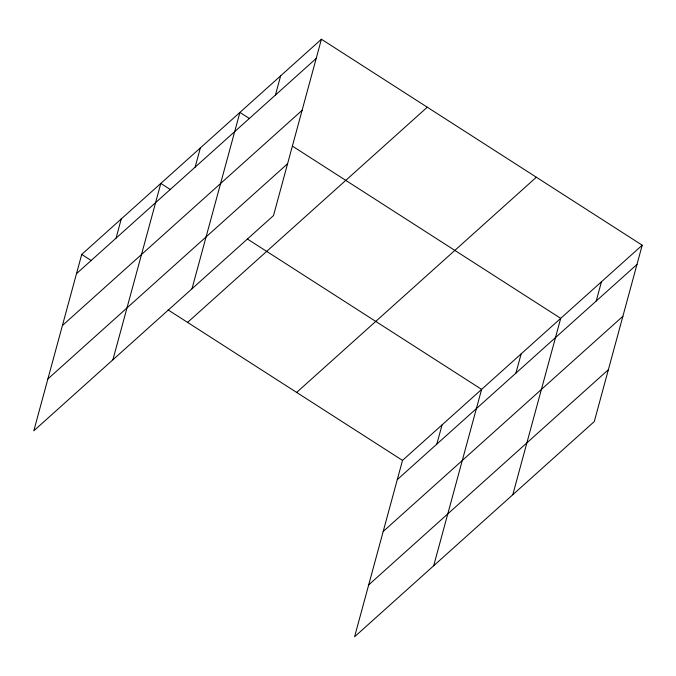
<?xml version="1.0" encoding="UTF-8"?>
<svg xmlns="http://www.w3.org/2000/svg" width="676" height="676" viewBox="0 0 676 676"><rect width="100%" height="100%" fill="white"/><g stroke="black" fill="none" stroke-linecap="round" stroke-linejoin="round"><path stroke-width="1.01" d="M321.413 39.233L81.72 254.43L33.8 430.806L273.493 215.61L321.413 39.233L642.2 245.194L594.28 421.57L354.587 636.767L402.507 460.39L642.2 245.194M116.044 238.155L121.266 218.923M112.9 359.784L160.82 183.416L170.521 189.643M195.144 167.141L200.366 147.909M191.992 288.77L239.912 112.402L249.621 118.63M275.436 95.054L280.658 75.813M436.831 444.115L442.062 424.883M433.688 565.753L481.608 389.376L247.272 238.924M515.932 373.101L521.154 353.869M512.788 494.739L560.708 318.362L292.843 146.388M596.224 301.014L601.454 281.782M76.498 273.662L316.182 58.466M62.403 325.519L302.096 110.323M47.886 378.949L287.579 163.753M187.582 322.401L427.274 107.205M296.646 392.426L536.338 177.23M397.285 479.63L636.978 264.434M383.199 531.48L622.883 316.284M368.682 584.909L608.366 369.713M81.72 254.43L91.421 260.657M168.172 309.938L402.507 460.39"/></g></svg>
